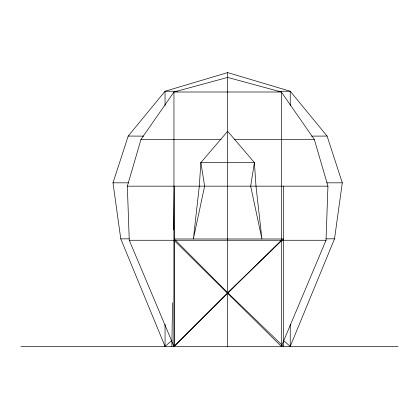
<?xml version="1.0" encoding="UTF-8"?>
<svg xmlns="http://www.w3.org/2000/svg" width="419" height="419" viewBox="0 0 419 419"><rect width="100%" height="100%" fill="white"/><g stroke="black" fill="none" stroke-linecap="round" stroke-linejoin="round"><path stroke-width="0.63" d="M171.874 346.403L172.523 302.759M173.613 229.806L174.262 186.167L174.262 346.403L227.643 292.698L283.417 238.987L174.262 238.987L227.643 292.698L283.417 346.403L283.417 186.167M173.948 240.27L281.343 346.403L326.029 240.27L327.951 186.167L314.292 139.412L281.343 92.007L227.643 77.421L173.948 92.007L140.994 139.412L127.339 186.167L129.262 240.27L173.948 346.403L281.343 240.27M283.344 340.38L290.241 346.403L334.53 238.84L342.292 182.82L327.092 136.07L290.241 91.253L227.643 72.597L165.049 91.253L128.198 136.07L112.999 182.82L120.761 238.84L165.049 346.403L171.947 340.38M311.574 136.123L327.092 136.07M177.436 91.253L165.049 91.253L165.049 105.583M277.855 91.253L290.241 91.253L290.241 105.583M140.994 139.412L221.174 139.412M234.116 139.412L314.292 139.412M112.999 182.82L128.612 182.82M326.679 182.82L342.292 182.82M127.339 186.167L327.951 186.167M120.761 238.84L129.23 238.84M326.061 238.84L334.53 238.84M129.262 240.27L326.029 240.27M20.95 346.403L398.05 346.403M128.198 136.07L143.712 136.123M290.241 324.369L290.241 346.403M281.343 346.403L281.343 92.007L173.948 92.007L173.948 346.403M227.643 72.597L227.643 346.403M165.049 324.369L165.049 346.403M200.884 162.567L199.303 186.167L193.358 238.987L204.613 186.167L200.884 162.567L227.643 131.278L254.406 162.567L255.988 186.167L261.933 238.987L250.672 186.167L254.406 162.567L200.884 162.567"/></g></svg>
